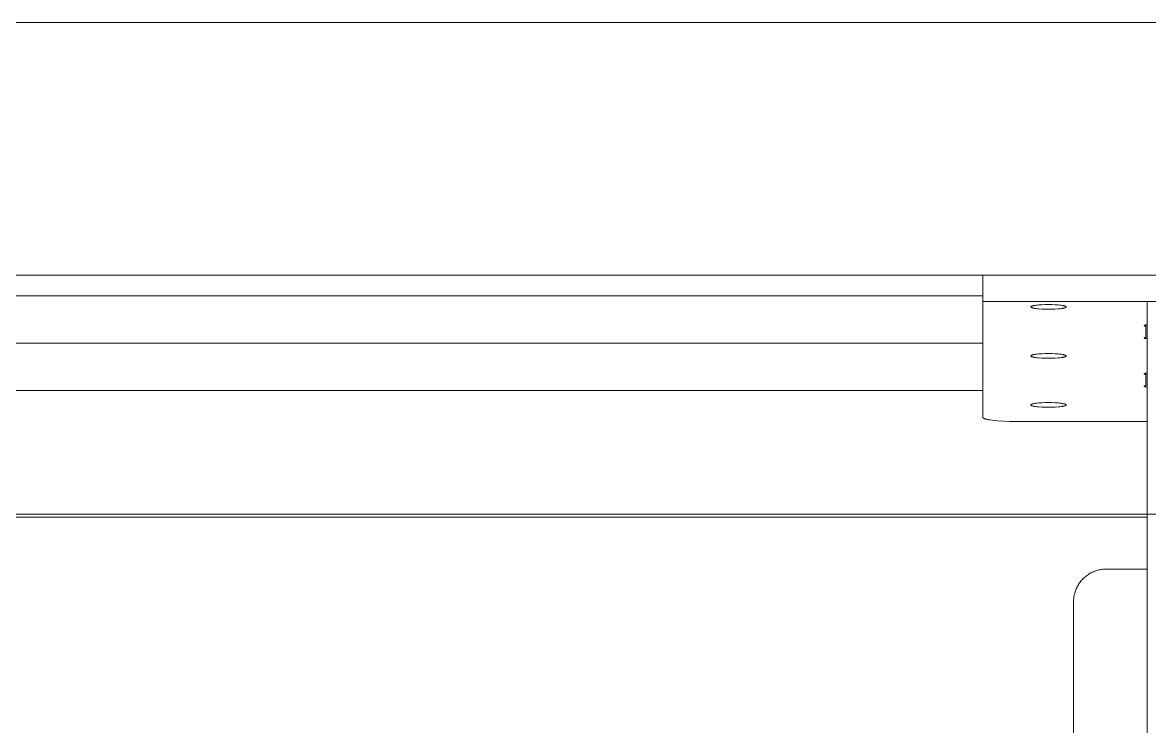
# Model space of a CAD drawing. Header units: millimetres. Extents: x -213 to 4577, y -424 to 2634.
# Drawn here: x 1700.1 to 1871.3, y 115.4 to 222.3 of the extents above; entities that cross this region are included whole.
import ezdxf

# ---------------------------------------------------------------- set-up
doc = ezdxf.new("R2010")
doc.units = ezdxf.units.MM
doc.layers.add('ZANO_R', color=7, linetype='Continuous', lineweight=0)

msp = doc.modelspace()

# ---------------------------------------------------------------- linework, layer by layer
at = {"layer": 'ZANO_R'}
for p, q in [((1927.92, 222.29), (133.92, 222.29)), ((1060.92, 183.95), (1845.92, 183.95)), ((1905.92, 183.95), (1845.92, 183.95)), ((1845.92, 183.95), (1845.92, 179.91)), ((1845.92, 180.77), (1060.92, 180.77)), ((1845.92, 162.37), (1845.92, 179.91)), ((1905.92, 179.91), (1845.92, 179.91)), ((1870.92, 179.91), (1870.92, -199.68)), ((1853.23, 179.14), (1853.22, 179.14)), ((1853.22, 179.14), (1853.22, 179.14)), ((1853.22, 179.14), (1853.22, 179.13)), ((1853.22, 179.13), (1853.22, 179.13)), ((1853.22, 179.13), (1853.22, 179.13)), ((1853.22, 179.13), (1853.22, 179.13)), ((1853.22, 179.13), (1853.22, 179.13)), ((1853.22, 179.13), (1853.22, 179.12)), ((1853.22, 179.12), (1853.22, 179.12)), ((1853.22, 179.12), (1853.22, 179.12)), ((1853.22, 179.12), (1853.22, 179.12)), ((1853.22, 179.12), (1853.22, 179.12)), ((1853.22, 179.12), (1853.22, 179.11)), ((1853.22, 179.11), (1853.22, 179.11)), ((1853.22, 179.11), (1853.22, 179.11)), ((1853.22, 179.11), (1853.22, 179.11)), ((1853.22, 179.11), (1853.22, 179.11)), ((1853.22, 179.11), (1853.22, 179.1)), ((1853.22, 179.1), (1853.22, 179.1)), ((1853.22, 179.1), (1853.23, 179.1)), ((1853.24, 179.16), (1853.23, 179.16)), ((1853.23, 179.16), (1853.23, 179.16)), ((1853.23, 179.16), (1853.23, 179.15)), ((1853.23, 179.15), (1853.23, 179.15)), ((1853.23, 179.15), (1853.23, 179.15)), ((1853.23, 179.15), (1853.23, 179.15)), ((1853.23, 179.15), (1853.23, 179.14)), ((1853.23, 179.14), (1853.23, 179.14)), ((1853.23, 179.14), (1853.23, 179.14)), ((1853.23, 179.1), (1853.23, 179.1)), ((1853.23, 179.1), (1853.23, 179.1)), ((1853.23, 179.1), (1853.23, 179.09)), ((1853.23, 179.09), (1853.23, 179.09)), ((1853.23, 179.09), (1853.23, 179.09)), ((1853.23, 179.09), (1853.23, 179.09)), ((1853.23, 179.09), (1853.23, 179.09)), ((1853.23, 179.09), (1853.23, 179.08)), ((1853.23, 179.08), (1853.24, 179.08)), ((1853.25, 179.17), (1853.24, 179.17)), ((1853.24, 179.17), (1853.24, 179.17)), ((1853.24, 179.17), (1853.24, 179.16)), ((1853.24, 179.16), (1853.24, 179.16)), ((1853.24, 179.16), (1853.24, 179.16)), ((1853.24, 179.08), (1853.24, 179.08)), ((1853.24, 179.08), (1853.24, 179.08)), ((1853.24, 179.08), (1853.24, 179.08)), ((1853.24, 179.08), (1853.24, 179.07)), ((1853.24, 179.07), (1853.25, 179.07)), ((1853.26, 179.18), (1853.25, 179.18)), ((1853.25, 179.18), (1853.25, 179.17)), ((1853.25, 179.17), (1853.25, 179.17)), ((1853.25, 179.17), (1853.25, 179.17)), ((1853.25, 179.07), (1853.25, 179.07)), ((1853.25, 179.07), (1853.25, 179.07)), ((1853.25, 179.07), (1853.25, 179.07)), ((1853.25, 179.07), (1853.26, 179.06)), ((1853.27, 179.19), (1853.26, 179.18)), ((1853.26, 179.18), (1853.26, 179.18)), ((1853.26, 179.18), (1853.26, 179.18)), ((1853.26, 179.06), (1853.26, 179.06)), ((1853.26, 179.06), (1853.26, 179.06)), ((1853.26, 179.06), (1853.27, 179.06)), ((1853.28, 179.19), (1853.27, 179.19)), ((1853.27, 179.19), (1853.27, 179.19)), ((1853.27, 179.06), (1853.27, 179.05)), ((1853.27, 179.05), (1853.28, 179.05)), ((1853.29, 179.2), (1853.28, 179.19)), ((1853.28, 179.05), (1853.29, 179.04)), ((1853.3, 179.21), (1853.29, 179.2)), ((1853.29, 179.2), (1853.29, 179.2)), ((1853.29, 179.04), (1853.29, 179.04)), ((1853.29, 179.04), (1853.3, 179.03)), ((1853.31, 179.21), (1853.3, 179.21)), ((1853.3, 179.03), (1853.31, 179.03)), ((1853.32, 179.22), (1853.31, 179.21)), ((1853.31, 179.03), (1853.32, 179.03)), ((1853.33, 179.22), (1853.32, 179.22)), ((1853.32, 179.03), (1853.33, 179.02)), ((1853.34, 179.23), (1853.33, 179.22)), ((1853.33, 179.02), (1853.34, 179.01)), ((1853.36, 179.24), (1853.34, 179.23)), ((1853.34, 179.01), (1853.36, 179.01)), ((1853.39, 179.24), (1853.36, 179.24)), ((1853.36, 179.01), (1853.39, 179)), ((1853.41, 179.25), (1853.39, 179.24)), ((1853.39, 179), (1853.41, 178.99)), ((1853.44, 179.26), (1853.41, 179.25)), ((1853.41, 178.99), (1853.44, 178.98)), ((1853.46, 179.27), (1853.44, 179.26)), ((1853.44, 178.98), (1853.46, 178.97)), ((1853.52, 179.29), (1853.46, 179.27)), ((1853.46, 178.97), (1853.52, 178.96)), ((1853.59, 179.3), (1853.52, 179.29)), ((1853.52, 178.96), (1853.59, 178.94)), ((1853.66, 179.32), (1853.59, 179.3)), ((1853.59, 178.94), (1853.66, 178.92)), ((1853.74, 179.33), (1853.66, 179.32)), ((1853.66, 178.92), (1853.74, 178.91)), ((1853.82, 179.35), (1853.74, 179.33)), ((1853.74, 178.91), (1853.82, 178.89)), ((1854.01, 179.37), (1853.82, 179.35)), ((1853.82, 178.89), (1854.01, 178.87)), ((1854.22, 179.4), (1854.01, 179.37)), ((1854.01, 178.87), (1854.22, 178.84)), ((1854.44, 179.42), (1854.22, 179.4)), ((1854.22, 178.84), (1854.44, 178.82)), ((1854.93, 179.45), (1854.44, 179.42)), ((1854.44, 178.82), (1854.93, 178.79)), ((1855.43, 179.47), (1854.93, 179.45)), ((1854.93, 178.79), (1855.43, 178.77)), ((1855.92, 179.48), (1855.43, 179.47)), ((1855.43, 178.77), (1855.92, 178.76)), ((1856.41, 179.47), (1855.92, 179.48)), ((1855.92, 178.76), (1856.41, 178.77)), ((1856.91, 179.45), (1856.41, 179.47)), ((1856.41, 178.77), (1856.91, 178.79)), ((1857.4, 179.42), (1856.91, 179.45)), ((1856.91, 178.79), (1857.4, 178.82)), ((1857.62, 179.4), (1857.4, 179.42)), ((1857.4, 178.82), (1857.62, 178.84)), ((1857.83, 179.37), (1857.62, 179.4)), ((1857.62, 178.84), (1857.83, 178.87)), ((1858.02, 179.35), (1857.83, 179.37)), ((1857.83, 178.87), (1858.02, 178.89)), ((1858.1, 179.33), (1858.02, 179.35)), ((1858.02, 178.89), (1858.1, 178.91)), ((1858.18, 179.32), (1858.1, 179.33)), ((1858.1, 178.91), (1858.18, 178.92)), ((1858.25, 179.3), (1858.18, 179.32)), ((1858.18, 178.92), (1858.25, 178.94)), ((1858.32, 179.29), (1858.25, 179.3)), ((1858.25, 178.94), (1858.32, 178.96)), ((1858.38, 179.27), (1858.32, 179.29)), ((1858.32, 178.96), (1858.38, 178.97)), ((1858.41, 179.26), (1858.38, 179.27)), ((1858.38, 178.97), (1858.41, 178.98)), ((1858.43, 179.25), (1858.41, 179.26)), ((1858.41, 178.98), (1858.43, 178.99)), ((1858.46, 179.24), (1858.43, 179.25)), ((1858.43, 178.99), (1858.46, 179)), ((1858.48, 179.24), (1858.46, 179.24)), ((1858.46, 179), (1858.48, 179.01)), ((1858.5, 179.23), (1858.48, 179.24)), ((1858.48, 179.01), (1858.5, 179.01)), ((1858.52, 179.22), (1858.5, 179.23)), ((1858.5, 179.01), (1858.52, 179.02)), ((1858.53, 179.22), (1858.52, 179.22)), ((1858.52, 179.02), (1858.53, 179.03)), ((1858.53, 179.21), (1858.53, 179.22)), ((1858.54, 179.21), (1858.53, 179.21)), ((1858.53, 179.03), (1858.53, 179.03)), ((1858.53, 179.03), (1858.54, 179.03)), ((1858.55, 179.2), (1858.54, 179.21)), ((1858.54, 179.03), (1858.55, 179.04)), ((1858.56, 179.2), (1858.55, 179.2)), ((1858.55, 179.04), (1858.56, 179.04)), ((1858.56, 179.19), (1858.56, 179.2)), ((1858.57, 179.19), (1858.56, 179.19)), ((1858.56, 179.04), (1858.56, 179.05)), ((1858.56, 179.05), (1858.57, 179.05)), ((1858.58, 179.19), (1858.57, 179.19)), ((1858.57, 179.05), (1858.58, 179.06)), ((1858.58, 179.18), (1858.58, 179.19)), ((1858.59, 179.18), (1858.58, 179.18)), ((1858.58, 179.18), (1858.58, 179.18)), ((1858.58, 179.06), (1858.58, 179.06)), ((1858.58, 179.06), (1858.58, 179.06)), ((1858.58, 179.06), (1858.59, 179.06)), ((1858.59, 179.17), (1858.59, 179.18)), ((1858.59, 179.18), (1858.59, 179.18)), ((1858.6, 179.17), (1858.59, 179.17)), ((1858.59, 179.17), (1858.59, 179.17)), ((1858.59, 179.06), (1858.59, 179.07)), ((1858.59, 179.07), (1858.59, 179.07)), ((1858.59, 179.07), (1858.59, 179.07)), ((1858.59, 179.07), (1858.6, 179.07)), ((1858.6, 179.16), (1858.6, 179.17)), ((1858.6, 179.17), (1858.6, 179.17)), ((1858.6, 179.17), (1858.6, 179.17)), ((1858.61, 179.16), (1858.6, 179.16)), ((1858.6, 179.16), (1858.6, 179.16)), ((1858.6, 179.07), (1858.6, 179.08)), ((1858.6, 179.08), (1858.6, 179.08)), ((1858.6, 179.08), (1858.6, 179.08)), ((1858.6, 179.08), (1858.61, 179.08)), ((1858.6, 179.07), (1858.6, 179.07)), ((1858.61, 179.15), (1858.61, 179.16)), ((1858.61, 179.16), (1858.61, 179.16)), ((1858.61, 179.16), (1858.61, 179.16)), ((1858.62, 179.14), (1858.61, 179.15)), ((1858.61, 179.15), (1858.61, 179.15)), ((1858.61, 179.15), (1858.61, 179.15)), ((1858.61, 179.15), (1858.61, 179.15)), ((1858.61, 179.09), (1858.62, 179.1)), ((1858.61, 179.08), (1858.61, 179.09)), ((1858.61, 179.09), (1858.61, 179.09)), ((1858.61, 179.09), (1858.61, 179.09)), ((1858.61, 179.09), (1858.61, 179.09)), ((1858.61, 179.09), (1858.61, 179.09)), ((1858.61, 179.08), (1858.61, 179.08)), ((1858.62, 179.13), (1858.62, 179.14)), ((1858.62, 179.14), (1858.62, 179.14)), ((1858.62, 179.14), (1858.62, 179.14)), ((1858.62, 179.14), (1858.62, 179.14)), ((1858.62, 179.14), (1858.62, 179.14)), ((1858.62, 179.12), (1858.62, 179.13)), ((1858.62, 179.13), (1858.62, 179.13)), ((1858.62, 179.13), (1858.62, 179.13)), ((1858.62, 179.13), (1858.62, 179.13)), ((1858.62, 179.13), (1858.62, 179.13)), ((1858.62, 179.11), (1858.62, 179.12)), ((1858.62, 179.12), (1858.62, 179.12)), ((1858.62, 179.12), (1858.62, 179.12)), ((1858.62, 179.12), (1858.62, 179.12)), ((1858.62, 179.12), (1858.62, 179.12)), ((1858.62, 179.1), (1858.62, 179.11)), ((1858.62, 179.11), (1858.62, 179.11)), ((1858.62, 179.11), (1858.62, 179.11)), ((1858.62, 179.11), (1858.62, 179.11)), ((1858.62, 179.11), (1858.62, 179.11)), ((1858.62, 179.1), (1858.62, 179.1)), ((1858.62, 179.1), (1858.62, 179.1)), ((1858.62, 179.1), (1858.62, 179.1)), ((1858.62, 179.1), (1858.62, 179.1)), ((1870.46, 176.31), (1870.45, 176.3)), ((1870.45, 176.3), (1870.45, 176.3)), ((1870.45, 176.3), (1870.45, 176.3)), ((1870.47, 176.31), (1870.46, 176.31)), ((1870.46, 176.31), (1870.46, 176.31)), ((1870.46, 176.31), (1870.46, 176.31)), ((1870.48, 176.31), (1870.47, 176.31)), ((1870.49, 176.32), (1870.48, 176.32)), ((1870.48, 176.32), (1870.48, 176.31)), ((1870.5, 176.32), (1870.49, 176.32)), ((1870.51, 176.33), (1870.5, 176.32)), ((1870.53, 176.33), (1870.51, 176.33)), ((1870.55, 176.34), (1870.53, 176.33)), ((1870.58, 176.34), (1870.55, 176.34)), ((1870.6, 176.35), (1870.58, 176.34)), ((1870.66, 176.36), (1870.6, 176.35)), ((1870.72, 176.37), (1870.66, 176.36)), ((1870.82, 176.38), (1870.72, 176.37)), ((1870.72, 176.18), (1870.72, 176.37)), ((1870.92, 176.39), (1870.82, 176.38)), ((1870.44, 176.29), (1870.43, 176.29)), ((1870.43, 176.29), (1870.43, 176.29)), ((1870.43, 176.29), (1870.43, 176.29)), ((1870.43, 176.29), (1870.43, 176.29)), ((1870.43, 176.29), (1870.43, 176.29)), ((1870.43, 176.29), (1870.43, 176.29)), ((1870.43, 176.29), (1870.43, 176.28)), ((1870.43, 176.28), (1870.43, 176.28)), ((1870.43, 176.28), (1870.43, 176.28)), ((1870.43, 176.28), (1870.43, 176.28)), ((1870.43, 176.28), (1870.43, 176.28)), ((1870.43, 176.28), (1870.43, 176.28)), ((1870.43, 176.28), (1870.43, 176.28)), ((1870.43, 176.28), (1870.43, 176.28)), ((1870.43, 176.28), (1870.43, 176.28)), ((1870.43, 176.28), (1870.43, 176.28)), ((1870.43, 176.28), (1870.43, 176.28)), ((1870.43, 176.28), (1870.43, 176.27)), ((1870.43, 176.27), (1870.43, 176.27)), ((1870.43, 176.27), (1870.43, 176.27)), ((1870.43, 176.27), (1870.43, 176.27)), ((1870.43, 176.27), (1870.43, 176.27)), ((1870.43, 176.27), (1870.43, 176.27)), ((1870.43, 176.27), (1870.43, 176.27)), ((1870.43, 176.27), (1870.43, 176.27)), ((1870.43, 176.27), (1870.43, 176.27)), ((1870.43, 176.27), (1870.43, 176.27)), ((1870.43, 176.27), (1870.43, 176.27)), ((1870.43, 176.27), (1870.43, 176.27)), ((1870.43, 176.27), (1870.43, 176.26)), ((1870.43, 176.26), (1870.43, 176.26)), ((1870.43, 176.26), (1870.43, 176.26)), ((1870.43, 176.26), (1870.43, 176.26)), ((1870.43, 176.26), (1870.43, 176.26)), ((1870.43, 176.26), (1870.43, 176.26)), ((1870.43, 176.26), (1870.43, 176.26)), ((1870.43, 176.26), (1870.43, 176.26)), ((1870.43, 176.26), (1870.44, 176.26)), ((1870.45, 176.3), (1870.44, 176.3)), ((1870.44, 176.3), (1870.44, 176.3)), ((1870.44, 176.3), (1870.44, 176.3)), ((1870.44, 176.3), (1870.44, 176.3)), ((1870.44, 176.3), (1870.44, 176.29)), ((1870.44, 176.29), (1870.44, 176.29)), ((1870.44, 176.29), (1870.44, 176.29)), ((1870.44, 176.29), (1870.44, 176.29)), ((1870.44, 176.29), (1870.44, 176.29)), ((1870.44, 176.29), (1870.44, 176.29)), ((1870.44, 176.26), (1870.44, 176.26)), ((1870.44, 176.26), (1870.44, 176.26)), ((1870.44, 176.26), (1870.44, 176.26)), ((1870.44, 176.26), (1870.44, 176.25)), ((1870.44, 176.25), (1870.44, 176.25)), ((1870.44, 176.25), (1870.44, 176.25)), ((1870.44, 176.25), (1870.44, 176.25)), ((1870.44, 176.25), (1870.44, 176.25)), ((1870.44, 176.25), (1870.44, 176.25)), ((1870.44, 176.25), (1870.45, 176.25)), ((1870.45, 176.3), (1870.45, 176.3)), ((1870.45, 176.25), (1870.45, 176.25)), ((1870.45, 176.25), (1870.45, 176.25)), ((1870.45, 176.25), (1870.45, 176.24)), ((1870.45, 176.24), (1870.46, 176.24)), ((1870.46, 176.24), (1870.46, 176.24)), ((1870.46, 176.24), (1870.46, 176.24)), ((1870.46, 176.24), (1870.47, 176.24)), ((1870.47, 176.24), (1870.48, 176.23)), ((1870.48, 176.23), (1870.48, 176.23)), ((1870.48, 176.23), (1870.49, 176.23)), ((1870.49, 176.23), (1870.5, 176.22)), ((1870.5, 176.22), (1870.51, 176.22)), ((1870.51, 176.22), (1870.53, 176.22)), ((1870.53, 176.22), (1870.55, 176.21)), ((1870.55, 176.21), (1870.58, 176.2)), ((1870.58, 176.2), (1870.6, 176.2)), ((1870.6, 176.2), (1870.66, 176.19)), ((1870.66, 176.19), (1870.72, 176.18)), ((1870.72, 176.18), (1870.72, 174.5)), ((1845.92, 173.59), (1060.92, 173.59)), ((1870.44, 174.42), (1870.43, 174.42)), ((1870.43, 174.42), (1870.43, 174.42)), ((1870.43, 174.42), (1870.43, 174.42)), ((1870.43, 174.42), (1870.43, 174.41)), ((1870.43, 174.41), (1870.43, 174.41)), ((1870.43, 174.41), (1870.43, 174.41)), ((1870.43, 174.41), (1870.43, 174.41)), ((1870.43, 174.41), (1870.43, 174.41)), ((1870.43, 174.41), (1870.43, 174.41)), ((1870.43, 174.41), (1870.43, 174.41)), ((1870.43, 174.41), (1870.43, 174.41)), ((1870.43, 174.41), (1870.43, 174.41)), ((1870.43, 174.41), (1870.43, 174.41)), ((1870.43, 174.41), (1870.43, 174.41)), ((1870.43, 174.41), (1870.43, 174.41)), ((1870.43, 174.41), (1870.43, 174.41)), ((1870.43, 174.41), (1870.43, 174.41)), ((1870.43, 174.41), (1870.43, 174.41)), ((1870.43, 174.41), (1870.43, 174.41)), ((1870.43, 174.41), (1870.43, 174.4)), ((1870.43, 174.4), (1870.43, 174.4)), ((1870.43, 174.4), (1870.43, 174.4)), ((1870.43, 174.4), (1870.43, 174.4)), ((1870.43, 174.4), (1870.43, 174.4)), ((1870.43, 174.4), (1870.43, 174.4)), ((1870.43, 174.4), (1870.43, 174.4)), ((1870.43, 174.4), (1870.43, 174.4)), ((1870.43, 174.4), (1870.43, 174.4)), ((1870.43, 174.4), (1870.43, 174.4)), ((1870.43, 174.4), (1870.43, 174.4)), ((1870.43, 174.4), (1870.43, 174.4)), ((1870.43, 174.4), (1870.43, 174.4)), ((1870.43, 174.4), (1870.43, 174.4)), ((1870.43, 174.4), (1870.43, 174.4)), ((1870.43, 174.4), (1870.43, 174.4)), ((1870.43, 174.4), (1870.43, 174.39)), ((1870.43, 174.39), (1870.43, 174.39)), ((1870.43, 174.39), (1870.43, 174.39)), ((1870.43, 174.39), (1870.43, 174.39)), ((1870.43, 174.39), (1870.43, 174.39)), ((1870.43, 174.39), (1870.43, 174.39)), ((1870.43, 174.39), (1870.43, 174.39)), ((1870.43, 174.39), (1870.43, 174.39)), ((1870.43, 174.39), (1870.43, 174.39)), ((1870.43, 174.39), (1870.43, 174.39)), ((1870.43, 174.39), (1870.43, 174.39)), ((1870.43, 174.39), (1870.43, 174.39)), ((1870.43, 174.39), (1870.43, 174.39)), ((1870.43, 174.39), (1870.43, 174.39)), ((1870.43, 174.39), (1870.43, 174.39)), ((1870.43, 174.39), (1870.44, 174.39)), ((1870.45, 174.43), (1870.44, 174.42)), ((1870.44, 174.42), (1870.44, 174.42)), ((1870.44, 174.42), (1870.44, 174.42)), ((1870.44, 174.42), (1870.44, 174.42)), ((1870.44, 174.42), (1870.44, 174.42)), ((1870.44, 174.42), (1870.44, 174.42)), ((1870.44, 174.42), (1870.44, 174.42)), ((1870.44, 174.42), (1870.44, 174.42)), ((1870.44, 174.42), (1870.44, 174.42)), ((1870.44, 174.39), (1870.44, 174.38)), ((1870.44, 174.38), (1870.44, 174.38)), ((1870.44, 174.38), (1870.44, 174.38)), ((1870.44, 174.38), (1870.44, 174.38)), ((1870.44, 174.38), (1870.44, 174.38)), ((1870.44, 174.38), (1870.44, 174.38)), ((1870.44, 174.38), (1870.44, 174.38)), ((1870.44, 174.38), (1870.44, 174.38)), ((1870.44, 174.38), (1870.45, 174.38)), ((1870.46, 174.43), (1870.45, 174.43)), ((1870.45, 174.43), (1870.45, 174.43)), ((1870.45, 174.43), (1870.45, 174.43)), ((1870.45, 174.43), (1870.45, 174.43)), ((1870.45, 174.43), (1870.45, 174.43)), ((1870.45, 174.38), (1870.45, 174.37)), ((1870.45, 174.37), (1870.45, 174.37)), ((1870.45, 174.37), (1870.45, 174.37)), ((1870.45, 174.37), (1870.45, 174.37)), ((1870.45, 174.37), (1870.46, 174.37)), ((1870.47, 174.44), (1870.46, 174.43)), ((1870.46, 174.43), (1870.46, 174.43)), ((1870.46, 174.37), (1870.46, 174.37)), ((1870.46, 174.37), (1870.46, 174.37)), ((1870.46, 174.37), (1870.47, 174.36)), ((1870.48, 174.44), (1870.47, 174.44)), ((1870.47, 174.44), (1870.47, 174.44)), ((1870.47, 174.36), (1870.47, 174.36)), ((1870.47, 174.36), (1870.48, 174.36)), ((1870.49, 174.45), (1870.48, 174.44)), ((1870.48, 174.44), (1870.48, 174.44)), ((1870.48, 174.36), (1870.49, 174.36)), ((1870.5, 174.45), (1870.49, 174.45)), ((1870.49, 174.36), (1870.49, 174.35)), ((1870.49, 174.35), (1870.5, 174.35)), ((1870.52, 174.46), (1870.5, 174.45)), ((1870.5, 174.35), (1870.52, 174.35)), ((1870.53, 174.46), (1870.52, 174.46)), ((1870.52, 174.35), (1870.54, 174.34)), ((1870.55, 174.46), (1870.53, 174.46)), ((1870.54, 174.34), (1870.55, 174.34)), ((1870.57, 174.47), (1870.55, 174.46)), ((1870.55, 174.34), (1870.57, 174.33)), ((1870.59, 174.47), (1870.57, 174.47)), ((1870.57, 174.33), (1870.62, 174.32)), ((1870.63, 174.48), (1870.59, 174.47)), ((1870.62, 174.32), (1870.67, 174.31)), ((1870.67, 174.49), (1870.63, 174.48)), ((1870.72, 174.5), (1870.67, 174.49)), ((1870.67, 174.31), (1870.72, 174.31)), ((1870.72, 174.31), (1870.79, 174.3)), ((1870.79, 174.3), (1870.92, 174.29)), ((1853.23, 171.69), (1853.22, 171.69)), ((1853.22, 171.69), (1853.22, 171.69)), ((1853.22, 171.69), (1853.22, 171.69)), ((1853.22, 171.69), (1853.22, 171.69)), ((1853.22, 171.69), (1853.22, 171.68)), ((1853.22, 171.68), (1853.22, 171.68)), ((1853.22, 171.68), (1853.22, 171.68)), ((1853.22, 171.68), (1853.22, 171.68)), ((1853.22, 171.68), (1853.22, 171.68)), ((1853.22, 171.68), (1853.22, 171.67)), ((1853.22, 171.67), (1853.22, 171.67)), ((1853.22, 171.67), (1853.22, 171.67)), ((1853.22, 171.67), (1853.22, 171.67)), ((1853.22, 171.67), (1853.22, 171.67)), ((1853.22, 171.67), (1853.22, 171.66)), ((1853.22, 171.66), (1853.22, 171.66)), ((1853.22, 171.66), (1853.22, 171.66)), ((1853.22, 171.66), (1853.22, 171.66)), ((1853.22, 171.66), (1853.22, 171.66)), ((1853.22, 171.66), (1853.23, 171.65)), ((1853.24, 171.71), (1853.23, 171.71)), ((1853.23, 171.71), (1853.23, 171.71)), ((1853.23, 171.71), (1853.23, 171.71)), ((1853.23, 171.71), (1853.23, 171.7)), ((1853.23, 171.7), (1853.23, 171.7)), ((1853.23, 171.7), (1853.23, 171.7)), ((1853.23, 171.7), (1853.23, 171.7)), ((1853.23, 171.7), (1853.23, 171.7)), ((1853.23, 171.7), (1853.23, 171.69)), ((1853.23, 171.65), (1853.23, 171.65)), ((1853.23, 171.65), (1853.23, 171.65)), ((1853.23, 171.65), (1853.23, 171.65)), ((1853.23, 171.65), (1853.23, 171.65)), ((1853.23, 171.65), (1853.23, 171.64)), ((1853.23, 171.64), (1853.23, 171.64)), ((1853.23, 171.64), (1853.23, 171.64)), ((1853.23, 171.64), (1853.23, 171.64)), ((1853.23, 171.64), (1853.24, 171.64)), ((1853.25, 171.72), (1853.24, 171.72)), ((1853.24, 171.72), (1853.24, 171.72)), ((1853.24, 171.72), (1853.24, 171.72)), ((1853.24, 171.72), (1853.24, 171.71)), ((1853.24, 171.71), (1853.24, 171.71)), ((1853.24, 171.64), (1853.24, 171.63)), ((1853.24, 171.63), (1853.24, 171.63)), ((1853.24, 171.63), (1853.24, 171.63)), ((1853.24, 171.63), (1853.24, 171.63)), ((1853.24, 171.63), (1853.25, 171.63)), ((1853.26, 171.73), (1853.25, 171.73)), ((1853.25, 171.73), (1853.25, 171.73)), ((1853.25, 171.73), (1853.25, 171.72)), ((1853.25, 171.72), (1853.25, 171.72)), ((1853.25, 171.63), (1853.25, 171.62)), ((1853.25, 171.62), (1853.25, 171.62)), ((1853.25, 171.62), (1853.25, 171.62)), ((1853.25, 171.62), (1853.26, 171.62)), ((1853.27, 171.74), (1853.26, 171.74)), ((1853.26, 171.74), (1853.26, 171.73)), ((1853.26, 171.73), (1853.26, 171.73)), ((1853.26, 171.62), (1853.26, 171.61)), ((1853.26, 171.61), (1853.26, 171.61)), ((1853.26, 171.61), (1853.27, 171.61)), ((1853.28, 171.75), (1853.27, 171.74)), ((1853.27, 171.74), (1853.27, 171.74)), ((1853.27, 171.61), (1853.27, 171.6)), ((1853.27, 171.6), (1853.28, 171.6)), ((1853.29, 171.75), (1853.28, 171.75)), ((1853.28, 171.6), (1853.29, 171.6)), ((1853.3, 171.76), (1853.29, 171.76)), ((1853.29, 171.76), (1853.29, 171.75)), ((1853.29, 171.6), (1853.29, 171.59)), ((1853.29, 171.59), (1853.3, 171.59)), ((1853.31, 171.76), (1853.3, 171.76)), ((1853.3, 171.59), (1853.31, 171.58)), ((1853.32, 171.77), (1853.31, 171.76)), ((1853.31, 171.58), (1853.32, 171.58)), ((1853.33, 171.77), (1853.32, 171.77)), ((1853.32, 171.58), (1853.33, 171.58)), ((1853.34, 171.78), (1853.33, 171.77)), ((1853.33, 171.58), (1853.34, 171.57)), ((1853.36, 171.79), (1853.34, 171.78)), ((1853.34, 171.57), (1853.36, 171.56)), ((1853.39, 171.8), (1853.36, 171.79)), ((1853.36, 171.56), (1853.39, 171.55)), ((1853.41, 171.81), (1853.39, 171.8)), ((1853.39, 171.55), (1853.41, 171.54)), ((1853.44, 171.81), (1853.41, 171.81)), ((1853.41, 171.54), (1853.44, 171.53)), ((1853.46, 171.82), (1853.44, 171.81)), ((1853.44, 171.53), (1853.46, 171.53)), ((1853.52, 171.84), (1853.46, 171.82)), ((1853.46, 171.53), (1853.52, 171.51)), ((1853.59, 171.85), (1853.52, 171.84)), ((1853.52, 171.51), (1853.59, 171.49)), ((1853.66, 171.87), (1853.59, 171.85)), ((1853.59, 171.49), (1853.66, 171.48)), ((1853.74, 171.89), (1853.66, 171.87)), ((1853.66, 171.48), (1853.74, 171.46)), ((1853.82, 171.9), (1853.74, 171.89)), ((1853.74, 171.46), (1853.82, 171.45)), ((1854.01, 171.93), (1853.82, 171.9)), ((1853.82, 171.45), (1854.01, 171.42)), ((1854.22, 171.95), (1854.01, 171.93)), ((1854.01, 171.42), (1854.22, 171.4)), ((1854.44, 171.97), (1854.22, 171.95)), ((1854.22, 171.4), (1854.44, 171.37)), ((1854.93, 172.01), (1854.44, 171.97)), ((1854.44, 171.37), (1854.93, 171.34)), ((1855.43, 172.03), (1854.93, 172.01)), ((1854.93, 171.34), (1855.43, 171.32)), ((1855.92, 172.03), (1855.43, 172.03)), ((1855.43, 171.32), (1855.92, 171.31)), ((1856.41, 172.03), (1855.92, 172.03)), ((1855.92, 171.31), (1856.41, 171.32)), ((1856.91, 172.01), (1856.41, 172.03)), ((1856.41, 171.32), (1856.91, 171.34)), ((1857.4, 171.97), (1856.91, 172.01)), ((1856.91, 171.34), (1857.4, 171.37)), ((1857.62, 171.95), (1857.4, 171.97)), ((1857.4, 171.37), (1857.62, 171.4)), ((1857.83, 171.93), (1857.62, 171.95)), ((1857.62, 171.4), (1857.83, 171.42)), ((1858.02, 171.9), (1857.83, 171.93)), ((1857.83, 171.42), (1858.02, 171.45)), ((1858.1, 171.89), (1858.02, 171.9)), ((1858.02, 171.45), (1858.1, 171.46)), ((1858.18, 171.87), (1858.1, 171.89)), ((1858.1, 171.46), (1858.18, 171.48)), ((1858.25, 171.85), (1858.18, 171.87)), ((1858.18, 171.48), (1858.25, 171.49)), ((1858.32, 171.84), (1858.25, 171.85)), ((1858.25, 171.49), (1858.32, 171.51)), ((1858.38, 171.82), (1858.32, 171.84)), ((1858.32, 171.51), (1858.38, 171.53)), ((1858.41, 171.81), (1858.38, 171.82)), ((1858.38, 171.53), (1858.41, 171.53)), ((1858.43, 171.81), (1858.41, 171.81)), ((1858.41, 171.53), (1858.43, 171.54)), ((1858.46, 171.8), (1858.43, 171.81)), ((1858.43, 171.54), (1858.46, 171.55)), ((1858.48, 171.79), (1858.46, 171.8)), ((1858.46, 171.55), (1858.48, 171.56)), ((1858.5, 171.78), (1858.48, 171.79)), ((1858.48, 171.56), (1858.5, 171.57)), ((1858.52, 171.77), (1858.5, 171.78)), ((1858.5, 171.57), (1858.52, 171.58)), ((1858.53, 171.77), (1858.52, 171.77)), ((1858.52, 171.58), (1858.53, 171.58)), ((1858.53, 171.76), (1858.53, 171.77)), ((1858.54, 171.76), (1858.53, 171.76)), ((1858.53, 171.58), (1858.54, 171.59)), ((1858.53, 171.58), (1858.53, 171.58)), ((1858.55, 171.76), (1858.54, 171.76)), ((1858.54, 171.59), (1858.55, 171.59)), ((1858.56, 171.75), (1858.55, 171.76)), ((1858.55, 171.59), (1858.56, 171.6)), ((1858.57, 171.74), (1858.56, 171.75)), ((1858.56, 171.75), (1858.56, 171.75)), ((1858.56, 171.6), (1858.56, 171.6)), ((1858.56, 171.6), (1858.57, 171.6)), ((1858.58, 171.74), (1858.57, 171.74)), ((1858.57, 171.6), (1858.58, 171.61)), ((1858.58, 171.73), (1858.58, 171.74)), ((1858.58, 171.74), (1858.58, 171.74)), ((1858.59, 171.73), (1858.58, 171.73)), ((1858.58, 171.61), (1858.59, 171.62)), ((1858.58, 171.61), (1858.58, 171.61)), ((1858.58, 171.61), (1858.58, 171.61)), ((1858.59, 171.72), (1858.59, 171.73)), ((1858.59, 171.73), (1858.59, 171.73)), ((1858.59, 171.73), (1858.59, 171.73)), ((1858.6, 171.72), (1858.59, 171.72)), ((1858.59, 171.62), (1858.6, 171.63)), ((1858.59, 171.62), (1858.59, 171.62)), ((1858.59, 171.62), (1858.59, 171.62)), ((1858.59, 171.62), (1858.59, 171.62)), ((1858.6, 171.71), (1858.6, 171.72)), ((1858.6, 171.72), (1858.6, 171.72)), ((1858.6, 171.72), (1858.6, 171.72)), ((1858.6, 171.72), (1858.6, 171.72)), ((1858.61, 171.71), (1858.6, 171.71)), ((1858.6, 171.63), (1858.61, 171.64)), ((1858.6, 171.63), (1858.6, 171.63)), ((1858.6, 171.63), (1858.6, 171.63)), ((1858.6, 171.63), (1858.6, 171.63)), ((1858.6, 171.63), (1858.6, 171.63)), ((1858.61, 171.7), (1858.61, 171.71)), ((1858.61, 171.71), (1858.61, 171.71)), ((1858.61, 171.71), (1858.61, 171.71)), ((1858.61, 171.71), (1858.61, 171.71)), ((1858.62, 171.7), (1858.61, 171.7)), ((1858.61, 171.7), (1858.61, 171.7)), ((1858.61, 171.7), (1858.61, 171.7)), ((1858.61, 171.64), (1858.61, 171.65)), ((1858.61, 171.65), (1858.61, 171.65)), ((1858.61, 171.65), (1858.62, 171.65)), ((1858.61, 171.64), (1858.61, 171.64)), ((1858.61, 171.64), (1858.61, 171.64)), ((1858.61, 171.64), (1858.61, 171.64)), ((1858.61, 171.64), (1858.61, 171.64)), ((1858.62, 171.69), (1858.62, 171.7)), ((1858.62, 171.7), (1858.62, 171.7)), ((1858.62, 171.68), (1858.62, 171.69)), ((1858.62, 171.69), (1858.62, 171.69)), ((1858.62, 171.69), (1858.62, 171.69)), ((1858.62, 171.69), (1858.62, 171.69)), ((1858.62, 171.69), (1858.62, 171.69)), ((1858.62, 171.67), (1858.62, 171.68)), ((1858.62, 171.68), (1858.62, 171.68)), ((1858.62, 171.68), (1858.62, 171.68)), ((1858.62, 171.68), (1858.62, 171.68)), ((1858.62, 171.68), (1858.62, 171.68)), ((1858.62, 171.66), (1858.62, 171.67)), ((1858.62, 171.67), (1858.62, 171.67)), ((1858.62, 171.67), (1858.62, 171.67)), ((1858.62, 171.67), (1858.62, 171.67)), ((1858.62, 171.67), (1858.62, 171.67)), ((1858.62, 171.65), (1858.62, 171.66)), ((1858.62, 171.66), (1858.62, 171.66)), ((1858.62, 171.66), (1858.62, 171.66)), ((1858.62, 171.66), (1858.62, 171.66)), ((1858.62, 171.66), (1858.62, 171.66)), ((1858.62, 171.65), (1858.62, 171.65)), ((1858.62, 171.65), (1858.62, 171.65)), ((1870.44, 168.96), (1870.43, 168.96)), ((1870.43, 168.96), (1870.43, 168.96)), ((1870.43, 168.96), (1870.43, 168.96)), ((1870.43, 168.96), (1870.43, 168.96)), ((1870.43, 168.96), (1870.43, 168.96)), ((1870.43, 168.96), (1870.43, 168.96)), ((1870.43, 168.96), (1870.43, 168.96)), ((1870.43, 168.96), (1870.43, 168.96)), ((1870.43, 168.96), (1870.43, 168.96)), ((1870.43, 168.96), (1870.43, 168.95)), ((1870.43, 168.95), (1870.43, 168.95)), ((1870.43, 168.95), (1870.43, 168.95)), ((1870.43, 168.95), (1870.43, 168.95)), ((1870.43, 168.95), (1870.43, 168.95)), ((1870.43, 168.95), (1870.43, 168.95)), ((1870.43, 168.95), (1870.43, 168.95)), ((1870.43, 168.95), (1870.43, 168.95)), ((1870.43, 168.95), (1870.43, 168.95)), ((1870.43, 168.95), (1870.43, 168.95)), ((1870.43, 168.95), (1870.43, 168.95)), ((1870.43, 168.95), (1870.43, 168.95)), ((1870.43, 168.95), (1870.43, 168.94)), ((1870.43, 168.94), (1870.43, 168.94)), ((1870.43, 168.94), (1870.43, 168.94)), ((1870.43, 168.94), (1870.43, 168.94)), ((1870.43, 168.94), (1870.43, 168.94)), ((1870.43, 168.94), (1870.43, 168.94)), ((1870.43, 168.94), (1870.43, 168.94)), ((1870.43, 168.94), (1870.43, 168.94)), ((1870.43, 168.94), (1870.43, 168.94)), ((1870.43, 168.94), (1870.43, 168.94)), ((1870.43, 168.94), (1870.43, 168.94)), ((1870.43, 168.94), (1870.43, 168.93)), ((1870.43, 168.93), (1870.43, 168.93)), ((1870.43, 168.93), (1870.43, 168.93)), ((1870.43, 168.93), (1870.43, 168.93)), ((1870.43, 168.93), (1870.43, 168.93)), ((1870.43, 168.93), (1870.44, 168.93)), ((1870.45, 168.97), (1870.44, 168.97)), ((1870.44, 168.97), (1870.44, 168.97)), ((1870.44, 168.97), (1870.44, 168.97)), ((1870.44, 168.97), (1870.44, 168.97)), ((1870.44, 168.97), (1870.44, 168.97)), ((1870.44, 168.97), (1870.44, 168.97)), ((1870.44, 168.97), (1870.44, 168.97)), ((1870.44, 168.97), (1870.44, 168.96)), ((1870.44, 168.96), (1870.44, 168.96)), ((1870.44, 168.96), (1870.44, 168.96)), ((1870.44, 168.93), (1870.44, 168.93)), ((1870.44, 168.93), (1870.44, 168.93)), ((1870.44, 168.93), (1870.44, 168.93)), ((1870.44, 168.93), (1870.44, 168.93)), ((1870.44, 168.93), (1870.44, 168.93)), ((1870.44, 168.93), (1870.44, 168.93)), ((1870.44, 168.93), (1870.44, 168.92)), ((1870.44, 168.92), (1870.44, 168.92)), ((1870.44, 168.92), (1870.44, 168.92)), ((1870.44, 168.92), (1870.45, 168.92)), ((1870.46, 168.98), (1870.45, 168.98)), ((1870.45, 168.98), (1870.45, 168.98)), ((1870.45, 168.98), (1870.45, 168.97)), ((1870.45, 168.97), (1870.45, 168.97)), ((1870.45, 168.92), (1870.45, 168.92)), ((1870.45, 168.92), (1870.45, 168.92)), ((1870.45, 168.92), (1870.45, 168.92)), ((1870.45, 168.92), (1870.46, 168.91)), ((1870.47, 168.98), (1870.46, 168.98)), ((1870.46, 168.98), (1870.46, 168.98)), ((1870.46, 168.98), (1870.46, 168.98)), ((1870.46, 168.91), (1870.46, 168.91)), ((1870.46, 168.91), (1870.46, 168.91)), ((1870.46, 168.91), (1870.47, 168.91)), ((1870.48, 168.99), (1870.47, 168.98)), ((1870.47, 168.91), (1870.48, 168.91)), ((1870.49, 168.99), (1870.48, 168.99)), ((1870.48, 168.99), (1870.48, 168.99)), ((1870.48, 168.91), (1870.48, 168.9)), ((1870.48, 168.9), (1870.49, 168.9)), ((1870.5, 169), (1870.49, 168.99)), ((1870.49, 168.9), (1870.5, 168.9)), ((1870.51, 169), (1870.5, 169)), ((1870.5, 168.9), (1870.51, 168.89)), ((1870.53, 169.01), (1870.51, 169)), ((1870.51, 168.89), (1870.53, 168.89)), ((1870.55, 169.01), (1870.53, 169.01)), ((1870.53, 168.89), (1870.55, 168.88)), ((1870.58, 169.02), (1870.55, 169.01)), ((1870.55, 168.88), (1870.58, 168.88)), ((1870.6, 169.02), (1870.58, 169.02)), ((1870.58, 168.88), (1870.6, 168.87)), ((1870.66, 169.03), (1870.6, 169.02)), ((1870.6, 168.87), (1870.66, 168.86)), ((1870.72, 169.04), (1870.66, 169.03)), ((1870.66, 168.86), (1870.72, 168.85)), ((1870.82, 169.05), (1870.72, 169.04)), ((1870.72, 169.04), (1870.72, 168.85)), ((1870.72, 168.85), (1870.72, 167.17)), ((1870.92, 169.06), (1870.82, 169.05)), ((1845.92, 166.41), (1060.92, 166.41)), ((1870.44, 167.09), (1870.43, 167.09)), ((1870.43, 167.09), (1870.43, 167.09)), ((1870.43, 167.09), (1870.43, 167.09)), ((1870.43, 167.09), (1870.43, 167.09)), ((1870.43, 167.09), (1870.43, 167.09)), ((1870.43, 167.09), (1870.43, 167.09)), ((1870.43, 167.09), (1870.43, 167.09)), ((1870.43, 167.09), (1870.43, 167.08)), ((1870.43, 167.08), (1870.43, 167.08)), ((1870.43, 167.08), (1870.43, 167.08)), ((1870.43, 167.08), (1870.43, 167.08)), ((1870.43, 167.08), (1870.43, 167.08)), ((1870.43, 167.08), (1870.43, 167.08)), ((1870.43, 167.08), (1870.43, 167.08)), ((1870.43, 167.08), (1870.43, 167.08)), ((1870.43, 167.08), (1870.43, 167.08)), ((1870.43, 167.08), (1870.43, 167.08)), ((1870.43, 167.08), (1870.43, 167.08)), ((1870.43, 167.08), (1870.43, 167.08)), ((1870.43, 167.08), (1870.43, 167.08)), ((1870.43, 167.08), (1870.43, 167.08)), ((1870.43, 167.08), (1870.43, 167.08)), ((1870.43, 167.08), (1870.43, 167.08)), ((1870.43, 167.08), (1870.43, 167.07)), ((1870.43, 167.07), (1870.43, 167.07)), ((1870.43, 167.07), (1870.43, 167.07)), ((1870.43, 167.07), (1870.43, 167.07)), ((1870.43, 167.07), (1870.43, 167.07)), ((1870.43, 167.07), (1870.43, 167.07)), ((1870.43, 167.07), (1870.43, 167.07)), ((1870.43, 167.07), (1870.43, 167.07)), ((1870.43, 167.07), (1870.43, 167.07)), ((1870.43, 167.07), (1870.43, 167.07)), ((1870.43, 167.07), (1870.43, 167.07)), ((1870.43, 167.07), (1870.43, 167.07)), ((1870.43, 167.07), (1870.43, 167.07)), ((1870.43, 167.07), (1870.43, 167.07)), ((1870.43, 167.07), (1870.43, 167.07)), ((1870.43, 167.07), (1870.43, 167.07)), ((1870.43, 167.07), (1870.43, 167.06)), ((1870.43, 167.06), (1870.43, 167.06)), ((1870.43, 167.06), (1870.43, 167.06)), ((1870.43, 167.06), (1870.43, 167.06)), ((1870.43, 167.06), (1870.43, 167.06)), ((1870.43, 167.06), (1870.43, 167.06)), ((1870.43, 167.06), (1870.43, 167.06)), ((1870.43, 167.06), (1870.43, 167.06)), ((1870.43, 167.06), (1870.43, 167.06)), ((1870.43, 167.06), (1870.43, 167.06)), ((1870.43, 167.06), (1870.43, 167.06)), ((1870.43, 167.06), (1870.44, 167.06)), ((1870.45, 167.1), (1870.44, 167.1)), ((1870.44, 167.1), (1870.44, 167.1)), ((1870.44, 167.1), (1870.44, 167.09)), ((1870.44, 167.09), (1870.44, 167.09)), ((1870.44, 167.09), (1870.44, 167.09)), ((1870.44, 167.09), (1870.44, 167.09)), ((1870.44, 167.09), (1870.44, 167.09)), ((1870.44, 167.09), (1870.44, 167.09)), ((1870.44, 167.09), (1870.44, 167.09)), ((1870.44, 167.06), (1870.44, 167.06)), ((1870.44, 167.06), (1870.44, 167.06)), ((1870.44, 167.06), (1870.44, 167.06)), ((1870.44, 167.06), (1870.44, 167.05)), ((1870.44, 167.05), (1870.44, 167.05)), ((1870.44, 167.05), (1870.44, 167.05)), ((1870.44, 167.05), (1870.44, 167.05)), ((1870.44, 167.05), (1870.44, 167.05)), ((1870.44, 167.05), (1870.45, 167.05)), ((1870.46, 167.1), (1870.45, 167.1)), ((1870.45, 167.1), (1870.45, 167.1)), ((1870.45, 167.1), (1870.45, 167.1)), ((1870.45, 167.1), (1870.45, 167.1)), ((1870.45, 167.1), (1870.45, 167.1)), ((1870.45, 167.05), (1870.45, 167.05)), ((1870.45, 167.05), (1870.45, 167.05)), ((1870.45, 167.05), (1870.45, 167.05)), ((1870.45, 167.05), (1870.45, 167.04)), ((1870.45, 167.04), (1870.46, 167.04)), ((1870.47, 167.11), (1870.46, 167.11)), ((1870.46, 167.11), (1870.46, 167.1)), ((1870.46, 167.04), (1870.46, 167.04)), ((1870.46, 167.04), (1870.46, 167.04)), ((1870.46, 167.04), (1870.47, 167.04)), ((1870.48, 167.11), (1870.47, 167.11)), ((1870.47, 167.11), (1870.47, 167.11)), ((1870.47, 167.04), (1870.47, 167.03)), ((1870.47, 167.03), (1870.48, 167.03)), ((1870.49, 167.12), (1870.48, 167.12)), ((1870.48, 167.12), (1870.48, 167.11)), ((1870.48, 167.03), (1870.49, 167.03)), ((1870.5, 167.12), (1870.49, 167.12)), ((1870.49, 167.03), (1870.49, 167.03)), ((1870.49, 167.03), (1870.5, 167.02)), ((1870.52, 167.13), (1870.5, 167.12)), ((1870.5, 167.02), (1870.52, 167.02)), ((1870.53, 167.13), (1870.52, 167.13)), ((1870.52, 167.02), (1870.54, 167.01)), ((1870.55, 167.14), (1870.53, 167.13)), ((1870.54, 167.01), (1870.55, 167.01)), ((1870.57, 167.14), (1870.55, 167.14)), ((1870.55, 167.01), (1870.57, 167)), ((1870.59, 167.15), (1870.57, 167.14)), ((1870.57, 167), (1870.62, 167)), ((1870.63, 167.15), (1870.59, 167.15)), ((1870.62, 167), (1870.67, 166.99)), ((1870.67, 167.16), (1870.63, 167.15)), ((1870.72, 167.17), (1870.67, 167.16)), ((1870.67, 166.99), (1870.72, 166.98)), ((1870.72, 166.98), (1870.79, 166.97)), ((1870.79, 166.97), (1870.92, 166.96)), ((1853.32, 164.32), (1853.31, 164.32)), ((1853.33, 164.33), (1853.32, 164.32)), ((1853.34, 164.33), (1853.33, 164.33)), ((1853.36, 164.34), (1853.34, 164.33)), ((1853.39, 164.35), (1853.36, 164.34)), ((1853.41, 164.36), (1853.39, 164.35)), ((1853.44, 164.37), (1853.41, 164.36)), ((1853.46, 164.38), (1853.44, 164.37)), ((1853.52, 164.39), (1853.46, 164.38)), ((1853.59, 164.41), (1853.52, 164.39)), ((1853.66, 164.42), (1853.59, 164.41)), ((1853.74, 164.44), (1853.66, 164.42)), ((1853.82, 164.45), (1853.74, 164.44)), ((1854.01, 164.48), (1853.82, 164.45)), ((1854.22, 164.51), (1854.01, 164.48)), ((1854.44, 164.53), (1854.22, 164.51)), ((1854.93, 164.56), (1854.44, 164.53)), ((1855.43, 164.58), (1854.93, 164.56)), ((1855.92, 164.59), (1855.43, 164.58)), ((1856.41, 164.58), (1855.92, 164.59)), ((1856.91, 164.56), (1856.41, 164.58)), ((1857.4, 164.53), (1856.91, 164.56)), ((1857.62, 164.51), (1857.4, 164.53)), ((1857.83, 164.48), (1857.62, 164.51)), ((1858.02, 164.45), (1857.83, 164.48)), ((1858.1, 164.44), (1858.02, 164.45)), ((1858.18, 164.42), (1858.1, 164.44)), ((1858.25, 164.41), (1858.18, 164.42)), ((1858.32, 164.39), (1858.25, 164.41)), ((1858.38, 164.38), (1858.32, 164.39)), ((1858.41, 164.37), (1858.38, 164.38)), ((1858.43, 164.36), (1858.41, 164.37)), ((1858.46, 164.35), (1858.43, 164.36)), ((1858.48, 164.34), (1858.46, 164.35)), ((1858.5, 164.33), (1858.48, 164.34)), ((1858.52, 164.33), (1858.5, 164.33)), ((1858.53, 164.32), (1858.52, 164.33)), ((1858.53, 164.32), (1858.53, 164.32)), ((1853.23, 164.25), (1853.22, 164.24)), ((1853.22, 164.24), (1853.22, 164.24)), ((1853.22, 164.24), (1853.22, 164.24)), ((1853.22, 164.24), (1853.22, 164.24)), ((1853.22, 164.24), (1853.22, 164.24)), ((1853.22, 164.24), (1853.22, 164.23)), ((1853.22, 164.23), (1853.22, 164.23)), ((1853.22, 164.23), (1853.22, 164.23)), ((1853.22, 164.23), (1853.22, 164.23)), ((1853.22, 164.23), (1853.22, 164.23)), ((1853.22, 164.23), (1853.22, 164.22)), ((1853.22, 164.22), (1853.22, 164.22)), ((1853.22, 164.22), (1853.22, 164.22)), ((1853.22, 164.22), (1853.22, 164.22)), ((1853.22, 164.22), (1853.22, 164.22)), ((1853.22, 164.22), (1853.22, 164.21)), ((1853.22, 164.21), (1853.22, 164.21)), ((1853.22, 164.21), (1853.22, 164.21)), ((1853.22, 164.21), (1853.22, 164.21)), ((1853.22, 164.21), (1853.23, 164.21)), ((1853.24, 164.27), (1853.23, 164.26)), ((1853.23, 164.26), (1853.23, 164.26)), ((1853.23, 164.26), (1853.23, 164.26)), ((1853.23, 164.26), (1853.23, 164.26)), ((1853.23, 164.26), (1853.23, 164.26)), ((1853.23, 164.26), (1853.23, 164.25)), ((1853.23, 164.25), (1853.23, 164.25)), ((1853.23, 164.25), (1853.23, 164.25)), ((1853.23, 164.25), (1853.23, 164.25)), ((1853.23, 164.21), (1853.23, 164.2)), ((1853.23, 164.2), (1853.23, 164.2)), ((1853.23, 164.2), (1853.23, 164.2)), ((1853.23, 164.2), (1853.23, 164.2)), ((1853.23, 164.2), (1853.23, 164.2)), ((1853.23, 164.2), (1853.23, 164.19)), ((1853.23, 164.19), (1853.23, 164.19)), ((1853.23, 164.19), (1853.23, 164.19)), ((1853.23, 164.19), (1853.24, 164.19)), ((1853.25, 164.28), (1853.24, 164.27)), ((1853.24, 164.27), (1853.24, 164.27)), ((1853.24, 164.27), (1853.24, 164.27)), ((1853.24, 164.27), (1853.24, 164.27)), ((1853.24, 164.27), (1853.24, 164.27)), ((1853.24, 164.19), (1853.24, 164.19)), ((1853.24, 164.19), (1853.24, 164.18)), ((1853.24, 164.18), (1853.24, 164.18)), ((1853.24, 164.18), (1853.24, 164.18)), ((1853.24, 164.18), (1853.25, 164.18)), ((1853.26, 164.28), (1853.25, 164.28)), ((1853.25, 164.28), (1853.25, 164.28)), ((1853.25, 164.28), (1853.25, 164.28)), ((1853.25, 164.28), (1853.25, 164.28)), ((1853.25, 164.18), (1853.25, 164.18)), ((1853.25, 164.18), (1853.25, 164.17)), ((1853.25, 164.17), (1853.25, 164.17)), ((1853.25, 164.17), (1853.26, 164.17)), ((1853.27, 164.29), (1853.26, 164.29)), ((1853.26, 164.29), (1853.26, 164.29)), ((1853.26, 164.29), (1853.26, 164.28)), ((1853.26, 164.17), (1853.26, 164.17)), ((1853.26, 164.17), (1853.26, 164.17)), ((1853.26, 164.17), (1853.27, 164.16)), ((1853.28, 164.3), (1853.27, 164.3)), ((1853.27, 164.3), (1853.27, 164.29)), ((1853.27, 164.16), (1853.27, 164.16)), ((1853.27, 164.16), (1853.28, 164.15)), ((1853.29, 164.3), (1853.28, 164.3)), ((1853.28, 164.15), (1853.29, 164.15)), ((1853.3, 164.31), (1853.29, 164.31)), ((1853.29, 164.31), (1853.29, 164.3)), ((1853.29, 164.15), (1853.29, 164.14)), ((1853.29, 164.14), (1853.3, 164.14)), ((1853.31, 164.32), (1853.3, 164.31)), ((1853.3, 164.14), (1853.31, 164.14)), ((1853.31, 164.14), (1853.32, 164.13)), ((1853.32, 164.13), (1853.33, 164.13)), ((1853.33, 164.13), (1853.34, 164.12)), ((1853.34, 164.12), (1853.36, 164.11)), ((1853.36, 164.11), (1853.39, 164.1)), ((1853.39, 164.1), (1853.41, 164.09)), ((1853.41, 164.09), (1853.44, 164.09)), ((1853.44, 164.09), (1853.46, 164.08)), ((1853.46, 164.08), (1853.52, 164.06)), ((1853.52, 164.06), (1853.59, 164.05)), ((1853.59, 164.05), (1853.66, 164.03)), ((1853.66, 164.03), (1853.74, 164.02)), ((1853.74, 164.02), (1853.82, 164)), ((1853.82, 164), (1854.01, 163.97)), ((1854.01, 163.97), (1854.22, 163.95)), ((1854.22, 163.95), (1854.44, 163.93)), ((1854.44, 163.93), (1854.93, 163.89)), ((1854.93, 163.89), (1855.43, 163.87)), ((1855.43, 163.87), (1855.92, 163.87)), ((1855.92, 163.87), (1856.41, 163.87)), ((1856.41, 163.87), (1856.91, 163.89)), ((1856.91, 163.89), (1857.4, 163.93)), ((1857.4, 163.93), (1857.62, 163.95)), ((1857.62, 163.95), (1857.83, 163.97)), ((1857.83, 163.97), (1858.02, 164)), ((1858.02, 164), (1858.1, 164.02)), ((1858.1, 164.02), (1858.18, 164.03)), ((1858.18, 164.03), (1858.25, 164.05)), ((1858.25, 164.05), (1858.32, 164.06)), ((1858.32, 164.06), (1858.38, 164.08)), ((1858.38, 164.08), (1858.41, 164.09)), ((1858.41, 164.09), (1858.43, 164.09)), ((1858.43, 164.09), (1858.46, 164.1)), ((1858.46, 164.1), (1858.48, 164.11)), ((1858.48, 164.11), (1858.5, 164.12)), ((1858.5, 164.12), (1858.52, 164.13)), ((1858.52, 164.13), (1858.53, 164.13)), ((1858.54, 164.31), (1858.53, 164.32)), ((1858.53, 164.13), (1858.53, 164.14)), ((1858.53, 164.14), (1858.54, 164.14)), ((1858.55, 164.31), (1858.54, 164.31)), ((1858.54, 164.14), (1858.55, 164.14)), ((1858.56, 164.3), (1858.55, 164.31)), ((1858.55, 164.14), (1858.56, 164.15)), ((1858.57, 164.3), (1858.56, 164.3)), ((1858.56, 164.3), (1858.56, 164.3)), ((1858.56, 164.15), (1858.57, 164.16)), ((1858.56, 164.15), (1858.56, 164.15)), ((1858.58, 164.29), (1858.57, 164.3)), ((1858.57, 164.16), (1858.58, 164.16)), ((1858.59, 164.28), (1858.58, 164.29)), ((1858.58, 164.29), (1858.58, 164.29)), ((1858.58, 164.29), (1858.58, 164.29)), ((1858.58, 164.16), (1858.58, 164.17)), ((1858.58, 164.17), (1858.58, 164.17)), ((1858.58, 164.17), (1858.59, 164.17)), ((1858.6, 164.28), (1858.59, 164.28)), ((1858.59, 164.28), (1858.59, 164.28)), ((1858.59, 164.28), (1858.59, 164.28)), ((1858.59, 164.28), (1858.59, 164.28)), ((1858.59, 164.17), (1858.59, 164.18)), ((1858.59, 164.18), (1858.6, 164.18)), ((1858.59, 164.17), (1858.59, 164.17)), ((1858.59, 164.17), (1858.59, 164.17)), ((1858.6, 164.27), (1858.6, 164.28)), ((1858.61, 164.27), (1858.6, 164.27)), ((1858.6, 164.27), (1858.6, 164.27)), ((1858.6, 164.27), (1858.6, 164.27)), ((1858.6, 164.27), (1858.6, 164.27)), ((1858.6, 164.18), (1858.6, 164.19)), ((1858.6, 164.19), (1858.61, 164.19)), ((1858.6, 164.18), (1858.6, 164.18)), ((1858.6, 164.18), (1858.6, 164.18)), ((1858.6, 164.18), (1858.6, 164.18)), ((1858.61, 164.26), (1858.61, 164.27)), ((1858.61, 164.25), (1858.61, 164.26)), ((1858.61, 164.26), (1858.61, 164.26)), ((1858.61, 164.26), (1858.61, 164.26)), ((1858.61, 164.26), (1858.61, 164.26)), ((1858.61, 164.26), (1858.61, 164.26)), ((1858.62, 164.25), (1858.61, 164.25)), ((1858.61, 164.19), (1858.61, 164.2)), ((1858.61, 164.2), (1858.61, 164.2)), ((1858.61, 164.2), (1858.61, 164.2)), ((1858.61, 164.2), (1858.62, 164.2)), ((1858.61, 164.19), (1858.61, 164.19)), ((1858.61, 164.19), (1858.61, 164.19)), ((1858.61, 164.19), (1858.61, 164.19)), ((1858.62, 164.24), (1858.62, 164.25)), ((1858.62, 164.25), (1858.62, 164.25)), ((1858.62, 164.25), (1858.62, 164.25)), ((1858.62, 164.23), (1858.62, 164.24)), ((1858.62, 164.24), (1858.62, 164.24)), ((1858.62, 164.24), (1858.62, 164.24)), ((1858.62, 164.24), (1858.62, 164.24)), ((1858.62, 164.24), (1858.62, 164.24)), ((1858.62, 164.22), (1858.62, 164.23)), ((1858.62, 164.23), (1858.62, 164.23)), ((1858.62, 164.23), (1858.62, 164.23)), ((1858.62, 164.23), (1858.62, 164.23)), ((1858.62, 164.23), (1858.62, 164.23)), ((1858.62, 164.21), (1858.62, 164.22)), ((1858.62, 164.22), (1858.62, 164.22)), ((1858.62, 164.22), (1858.62, 164.22)), ((1858.62, 164.22), (1858.62, 164.22)), ((1858.62, 164.22), (1858.62, 164.22)), ((1858.62, 164.2), (1858.62, 164.21)), ((1858.62, 164.21), (1858.62, 164.21)), ((1858.62, 164.21), (1858.62, 164.21)), ((1858.62, 164.21), (1858.62, 164.21)), ((1858.62, 164.21), (1858.62, 164.21)), ((1858.62, 164.2), (1858.62, 164.2)), ((1845.92, 162.36), (1845.92, 162.37)), ((1845.92, 162.35), (1845.92, 162.36)), ((1845.92, 162.36), (1845.92, 162.36)), ((1845.92, 162.34), (1845.92, 162.35)), ((1845.92, 162.35), (1845.92, 162.35)), ((1845.92, 162.35), (1845.92, 162.35)), ((1845.93, 162.34), (1845.92, 162.34)), ((1845.92, 162.34), (1845.92, 162.34)), ((1845.93, 162.33), (1845.93, 162.34)), ((1845.93, 162.32), (1845.93, 162.33)), ((1845.93, 162.33), (1845.93, 162.33)), ((1845.94, 162.31), (1845.93, 162.32)), ((1845.93, 162.32), (1845.93, 162.32)), ((1845.93, 162.32), (1845.93, 162.32)), ((1845.94, 162.3), (1845.94, 162.31)), ((1845.94, 162.31), (1845.94, 162.31)), ((1845.94, 162.31), (1845.94, 162.31)), ((1845.95, 162.3), (1845.94, 162.3)), ((1845.95, 162.29), (1845.95, 162.3)), ((1845.96, 162.29), (1845.95, 162.29)), ((1845.95, 162.29), (1845.95, 162.29)), ((1845.96, 162.28), (1845.96, 162.29)), ((1845.97, 162.27), (1845.96, 162.28)), ((1845.96, 162.28), (1845.96, 162.28)), ((1845.98, 162.27), (1845.97, 162.27)), ((1845.97, 162.27), (1845.97, 162.27)), ((1845.98, 162.26), (1845.98, 162.27)), ((1845.99, 162.26), (1845.98, 162.26)), ((1845.98, 162.26), (1845.98, 162.26)), ((1845.99, 162.25), (1845.99, 162.26)), ((1846, 162.24), (1845.99, 162.25)), ((1846.02, 162.24), (1846, 162.24)), ((1846.03, 162.23), (1846.02, 162.24)), ((1846.04, 162.22), (1846.03, 162.23)), ((1846.05, 162.21), (1846.04, 162.22)), ((1846.07, 162.21), (1846.05, 162.21)), ((1846.08, 162.2), (1846.07, 162.21)), ((1846.1, 162.19), (1846.08, 162.2)), ((1846.11, 162.18), (1846.1, 162.19)), ((1846.15, 162.17), (1846.11, 162.18)), ((1846.19, 162.15), (1846.15, 162.17)), ((1846.23, 162.14), (1846.19, 162.15)), ((1846.27, 162.12), (1846.23, 162.14)), ((1846.32, 162.11), (1846.27, 162.12)), ((1846.37, 162.09), (1846.32, 162.11)), ((1846.48, 162.06), (1846.37, 162.09)), ((1846.6, 162.03), (1846.48, 162.06)), ((1846.74, 162), (1846.6, 162.03)), ((1846.88, 161.97), (1846.74, 162)), ((1847.04, 161.95), (1846.88, 161.97)), ((1847.39, 161.9), (1847.04, 161.95)), ((1847.77, 161.85), (1847.39, 161.9)), ((1848.19, 161.81), (1847.77, 161.85)), ((1849.08, 161.75), (1848.19, 161.81)), ((1850.01, 161.71), (1849.08, 161.75)), ((1850.92, 161.7), (1850.01, 161.71)), ((1870.92, 161.7), (1850.92, 161.7)), ((1035.92, 147.19), (1870.92, 147.19)), ((1862.27, 138.68), (1862.12, 138.59)), ((1862.42, 138.76), (1862.27, 138.68)), ((1862.57, 138.83), (1862.42, 138.76)), ((1862.73, 138.91), (1862.57, 138.83)), ((1862.89, 138.97), (1862.73, 138.91)), ((1863.05, 139.03), (1862.89, 138.97)), ((1863.21, 139.09), (1863.05, 139.03)), ((1863.37, 139.13), (1863.21, 139.09)), ((1863.54, 139.18), (1863.37, 139.13)), ((1863.7, 139.21), (1863.54, 139.18)), ((1863.87, 139.25), (1863.7, 139.21)), ((1864.04, 139.27), (1863.87, 139.25)), ((1864.21, 139.29), (1864.04, 139.27)), ((1864.38, 139.31), (1864.21, 139.29)), ((1864.55, 139.32), (1864.38, 139.31)), ((1864.72, 139.32), (1864.55, 139.32)), ((1870.92, 139.32), (1864.72, 139.32)), ((1860.54, 137.06), (1860.45, 136.92)), ((1860.64, 137.2), (1860.54, 137.06)), ((1860.74, 137.34), (1860.64, 137.2)), ((1860.84, 137.47), (1860.74, 137.34)), ((1860.95, 137.61), (1860.84, 137.47)), ((1861.07, 137.73), (1860.95, 137.61)), ((1861.19, 137.86), (1861.07, 137.73)), ((1861.31, 137.97), (1861.19, 137.86)), ((1861.44, 138.09), (1861.31, 137.97)), ((1861.57, 138.2), (1861.44, 138.09)), ((1861.7, 138.3), (1861.57, 138.2)), ((1861.84, 138.4), (1861.7, 138.3)), ((1861.98, 138.5), (1861.84, 138.4)), ((1862.12, 138.59), (1861.98, 138.5)), ((1859.83, 135.34), (1859.79, 135.17)), ((1859.86, 135.5), (1859.83, 135.34)), ((1859.91, 135.67), (1859.86, 135.5)), ((1859.96, 135.83), (1859.91, 135.67)), ((1860.01, 135.99), (1859.96, 135.83)), ((1860.07, 136.15), (1860.01, 135.99)), ((1860.14, 136.31), (1860.07, 136.15)), ((1860.21, 136.47), (1860.14, 136.31)), ((1860.28, 136.62), (1860.21, 136.47)), ((1860.36, 136.77), (1860.28, 136.62)), ((1860.45, 136.92), (1860.36, 136.77)), ((1859.73, 134.66), (1859.72, 134.49)), ((1859.72, 134.49), (1859.72, 134.32)), ((1859.72, 134.32), (1859.72, 89.32)), ((1859.75, 134.83), (1859.73, 134.66)), ((1859.77, 135), (1859.75, 134.83)), ((1859.79, 135.17), (1859.77, 135))]:
    msp.add_line(p, q, dxfattribs=at)
msp.add_lwpolyline([(18.92, 147.64), (2042.92, 147.64), (2042.92, -252.36), (18.92, -252.36)], close=True, dxfattribs=at)

doc.saveas('drawing.dxf')
